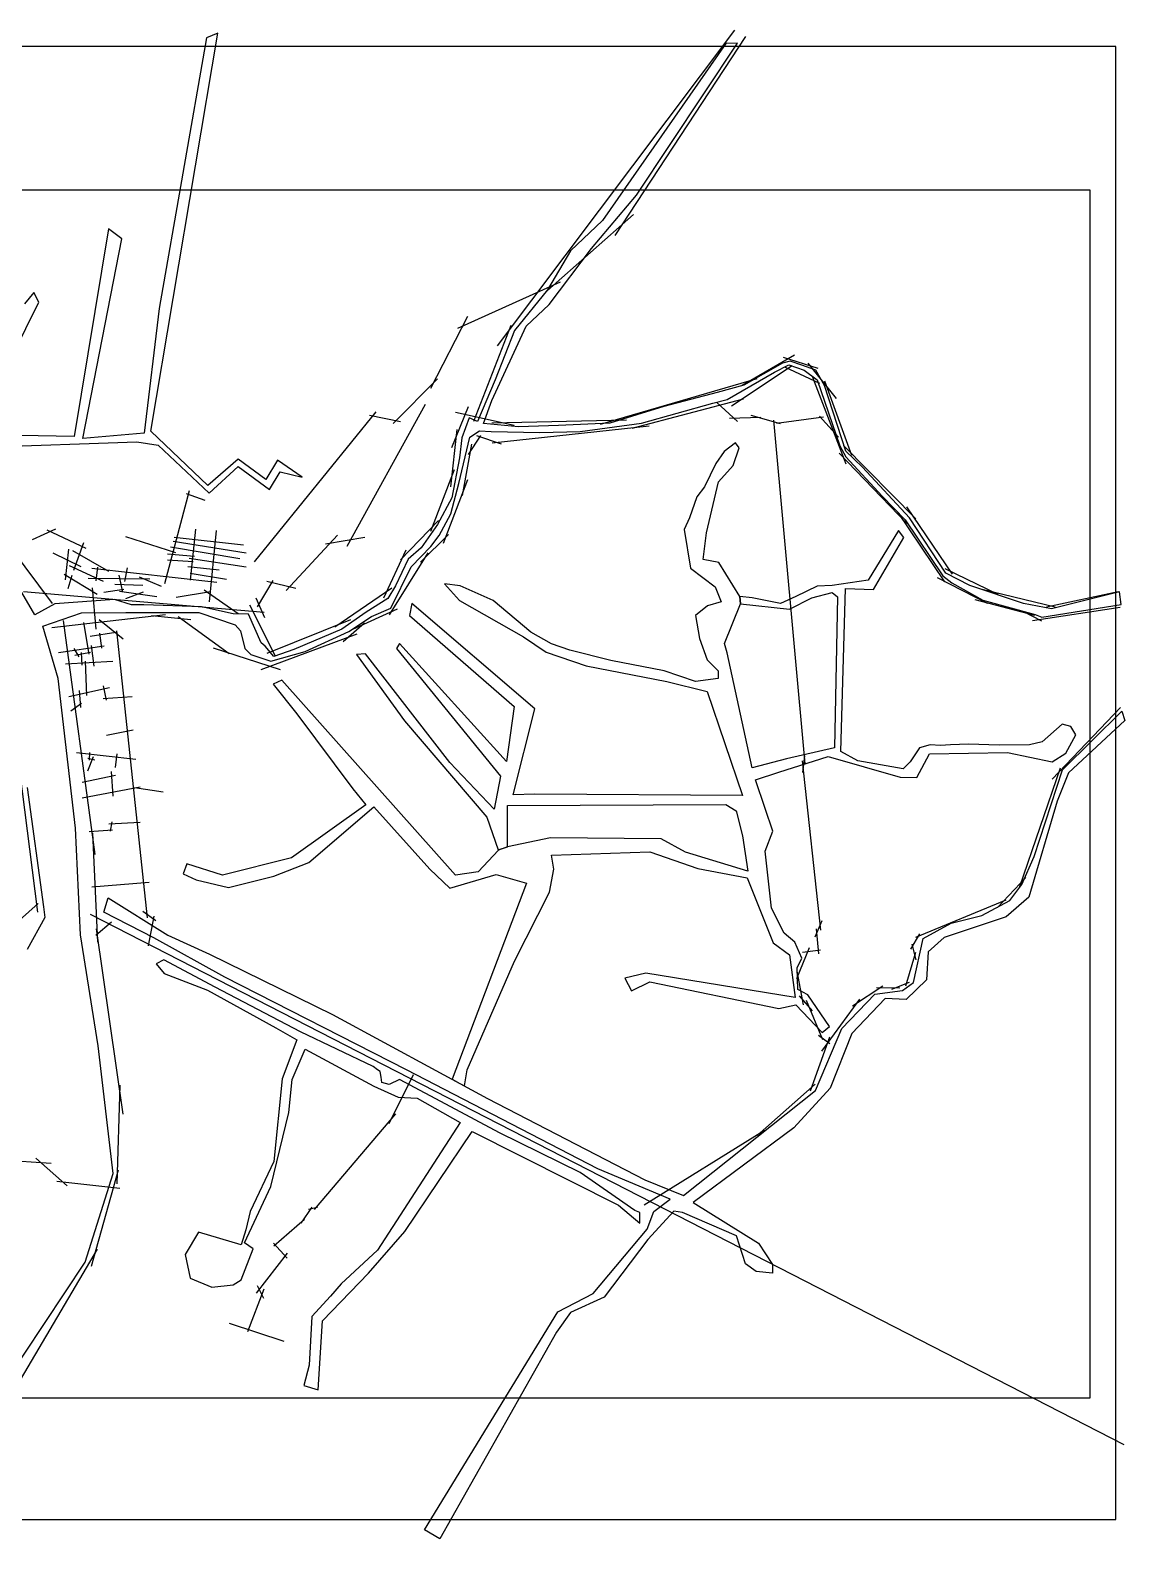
# Model space of a CAD drawing. Header units: metres. Extents: x 377 to 7748, y 902 to 5738.
# Drawn here: x 4458 to 7748, y 978 to 5512 of the extents above; entities that cross this region are included whole.
import ezdxf

# ---------------------------------------------------------------- set-up
doc = ezdxf.new("R2010")
doc.units = ezdxf.units.M
doc.header["$MEASUREMENT"] = 0
doc.header["$XCLIPFRAME"] = 0
for name, color, linetype in [('图框', 6, 'Continuous'), ('底图', 73, 'Continuous'), ('水网', 141, 'Continuous'), ('路网', 2, 'Continuous')]:
    doc.layers.add(name, color=color, linetype=linetype)
picture_1 = doc.add_image_def('image1.jpg', size_in_pixel=(8192, 4266))

msp = doc.modelspace()

# ---------------------------------------------------------------- linework, layer by layer
at = {"layer": '图框'}
msp.add_lwpolyline([(469.654542356352, 5462.702795038097), (469.654542356352, 1035.860280844639), (7721.105971218801, 1035.860280844639), (7721.105971218801, 5462.702795038096), (469.654542356352, 5462.702795038097)], dxfattribs=at)
at = {"layer": '水网'}
for points in [[(4317.154039559449, 4258.380813030693), (4778.328040220134, 4274.759437720574), (4843.056757820683, 4264.821584223347), (4996.052902887605, 4120.690005280448), (5083.479253113881, 4200.399149624587), (5177.462557087449, 4131.609055247863), (5209.154543094046, 4184.020524934712), (5275.817249348416, 4168.733864928078), (5201.50480661678, 4220.053419670431), (5166.534215052758, 4161.090510055386), (5083.479253113881, 4222.237249559424), (4991.681514600204, 4143.620020159768), (4820.107291021297, 4306.314003942781), (5021.756717491022, 5502.566338058335), (4988.184918705432, 5488.589946141845), (4845.505224260007, 4675.163648117151), (4800.318812796905, 4300.856567986891), (4616.019306763977, 4285.072818837303), (4733.619946398015, 4884.855535215283), (4693.249525710766, 4914.669294662002), (4590.501182867039, 4290.684594157872), (4265.774463418464, 4296.897512102193)], [(4379.064324829378, 1439.980075077321), (4623.458902615006, 1809.1015415617), (4707.840465727116, 2075.846867372536), (4662.684294954233, 2458.921000386065), (4608.785090239019, 2792.813599150519), (4594.420376322465, 3113.16153841401), (4542.317854658992, 3563.736984857388), (4495.590969566576, 3720.768260832105), (4612.372536888288, 3760.260933804238), (4745.323865624611, 3762.056055302972), (4964.85943787676, 3762.004426472639), (5074.198449620337, 3724.838035191104), (5089.979328626767, 3706.817932024562), (5103.505796346552, 3653.884006428409), (5121.541086639627, 3635.863953000626), (5181.283050077269, 3615.591380459679), (5284.856770738959, 3644.359382528906), (5415.481882634776, 3704.50960602543), (5483.633975054574, 3749.906070563717), (5541.563427334506, 3774.874081294889), (5602.900426327717, 3898.579345197257), (5661.965641722898, 3959.864507663552), (5686.954746566276, 3992.776892228111), (5722.622932946484, 4058.479502968686), (5746.567640164285, 4149.620553609348), (5779.634226397146, 4288.610736661831), (5808.139873122447, 4307.978213031645), (5843.486993450962, 4305.699680548285), (5989.902893004881, 4302.48163267356), (6110.766953509359, 4305.899431398604), (6295.483781067654, 4330.963238976816), (6509.846393715299, 4391.344200569612), (6553.174997327208, 4401.597596744737), (6694.563221273594, 4483.624567190709), (6737.891824885505, 4506.409842285568), (6784.641100957087, 4490.460114902037), (6823.408893745277, 4460.839292095857), (6891.293838620622, 4262.77906214456), (6909.893536009011, 4229.899604637496), (7018.740718313842, 4110.970604406378), (7088.132035614632, 4040.20826881528), (7201.298489272595, 3871.940510122462), (7227.767328997259, 3850.497385661336), (7321.481555169565, 3799.033837215873), (7478.864015843341, 3756.147588293622), (7498.894548273471, 3747.570338509169), (7736.578909919917, 3785.36612402874), (7732.28666216231, 3823.963748058762), (7527.689347471024, 3773.214995298054), (7443.274969992898, 3788.939953236215), (7282.31561474051, 3843.262535204405), (7210.062627356238, 3879.715871657696), (7101.281717202393, 4046.496342022248), (6959.469994908809, 4198.981445818143), (6909.393728175375, 4246.156319632624), (6845.783015327295, 4444.024955889843), (6819.551082456834, 4489.666035637754), (6777.489628107986, 4505.030387583675), (6741.759930876987, 4516.7795774146), (6718.694005249243, 4511.356859111482), (6602.750684124273, 4445.347857624394), (6522.698172333214, 4423.205107799571), (6362.140825235372, 4380.727263815555), (6200.521450832952, 4330.522702801201), (6045.843666020956, 4323.744354661052), (5925.424980107666, 4320.11611125282), (5820.497377309657, 4329.515443222059), (5845.237221655145, 4398.599145484601), (5948.385771080415, 4622.640514919607), (6017.925460789061, 4687.001870324093), (6144.592774092977, 4856.181788091613), (6280.067463233398, 5015.832754687719), (6583.345683588908, 5472.404059137465), (6548.842986279021, 5472.386899266115), (6177.959708287613, 4939.774783319045), (6081.628954648506, 4848.278498471962), (6012.651484410773, 4731.828676872159), (5913.530222823087, 4608.906947617469), (5855.331049322966, 4460.549812526915), (5802.354893420968, 4335.303592176897), (5776.985914034623, 4347.231791796242), (5755.31736566365, 4286.475501538975), (5748.602002172993, 4226.834453703486), (5725.339705084363, 4106.747634674117), (5682.271943511267, 4026.29758179751), (5632.594596521464, 3956.266157248603), (5594.248886558809, 3922.460215904663), (5555.903047912346, 3842.077161134476), (5533.346710086131, 3803.763794103841), (5467.396268599783, 3763.035113006591), (5394.278654842172, 3711.189023776809), (5250.594840796926, 3650.188516219969), (5190.213833666727, 3629.07302095482), (5164.551969978289, 3660.74621411378), (5152.47576855225, 3670.549872443146), (5113.982844335812, 3756.52008184891), (5067.942358569998, 3758.028310194095), (4973.267765285855, 3778.4402507337), (4799.672434128442, 3784.473263591957), (4762.689099432144, 3785.22740263393), (4711.365243371488, 3800.309885040821), (4531.731811501085, 3787.489770021086), (4472.105663472873, 3755.062388081395), (4318.821652771585, 4016.31665453624)], [(4405.999385918927, 4535.903781521236), (4484.072097627504, 4693.988026993276), (4469.138086631661, 4723.839239724432), (4441.28937064542, 4689.336010738393)], [(6860.059838216461, 2517.572595117607), (6794.88240024625, 2613.010676500519), (6764.84348618373, 2628.586766337329), (6763.295291527088, 2693.997609526123), (6777.35077830046, 2722.588641095987), (6755.732545290695, 2771.13312133836), (6724.006329396448, 2797.570116535011), (6685.779780621699, 2873.388546047332), (6666.638710536092, 3044.061521838987), (6690.097893820755, 3104.124851726068), (6666.638710536092, 3172.977965108614), (6637.538803254077, 3258.386702113538), (6707.584037786981, 3282.252057133798), (6855.985580796172, 3329.2148633865), (7073.079378166004, 3266.715279415861), (7123.181381657079, 3266.191729253893), (7160.931800415216, 3337.240858521022), (7395.421458334197, 3340.959775684271), (7529.415640490594, 3313.067921829286), (7570.358189300488, 3339.100292233271), (7601.065229591681, 3393.954283087122), (7586.177030024439, 3419.056936634981), (7559.19203962505, 3426.494770961479), (7499.639112672361, 3373.500263558636), (7461.487972597563, 3364.202995519889), (7370.297621564503, 3363.273228925005), (7278.176629374705, 3366.062429232137), (7224.206777259708, 3364.202995519889), (7193.499865652324, 3362.343512068888), (7162.792825361131, 3364.202995519889), (7131.155401280761, 3354.90567774239), (7102.309385935484, 3313.067921829286), (7081.838111530524, 3291.684135705917), (6945.052391955279, 3315.857072397652), (6894.804718415894, 3343.748926252644), (6908.199799987866, 3833.873698113006), (6993.062769151875, 3830.898524591401), (7083.880966669268, 3987.092896231581), (7067.503895671805, 4007.918812450276), (6976.685698154412, 3859.162275136594), (6868.001558209304, 3842.799069461551), (6823.336959507637, 3841.311482700752), (6759.317546948004, 3810.072608372713), (6713.163948132308, 3789.246692154025), (6628.301107652077, 3805.60994756782), (6591.080480050208, 3810.072608372713), (6592.569351480459, 3787.759155131978), (6739.962861773848, 3771.395949456935), (6806.959888510172, 3805.60994756782), (6868.001558209304, 3821.973153242863), (6884.378629206768, 3808.585071350666), (6875.44565799294, 3354.877625083129), (6731.029890559992, 3322.151163994291), (6628.301107652077, 3295.375000209904), (6552.371109701926, 3640.490154840343), (6544.927009918291, 3668.753905385529), (6592.569351480459, 3787.759155131978), (6591.080480050208, 3810.072608372713), (6527.847582804476, 3912.180657143064), (6480.378192253759, 3920.963875122529), (6490.774426823977, 4000.755237632904), (6526.542471823893, 4154.051481086921), (6570.781770605361, 4203.896281667926), (6588.665857447195, 4256.562463532187), (6577.370637932152, 4271.609929853759), (6543.485236754583, 4245.276838921628), (6519.012411269709, 4209.539093973202), (6485.126881408359, 4139.003965026589), (6461.595249150879, 4109.849492811197), (6439.946260715719, 4045.897686336378), (6423.944817696202, 4011.100352076952), (6442.36294225935, 3894.807804428521), (6516.441051812581, 3838.918551075025), (6534.582634914754, 3793.602961756515), (6493.76400859296, 3781.518781393498), (6457.480971072422, 3752.818921422106), (6469.57531691261, 3683.33497137756), (6492.270504546351, 3619.437977013557), (6525.529987777815, 3586.206518319312), (6525.529987777815, 3563.548723660061), (6457.499115486571, 3554.485575953105), (6363.767645686632, 3586.206518319312), (6203.517209423793, 3617.927410946766), (6079.549810681492, 3648.137836984941), (6025.125061374972, 3667.77459898813), (5963.141426345711, 3702.516574010406), (5849.756596299062, 3797.679301631521), (5749.97801792092, 3841.484374621992), (5703.112283020949, 3847.526489672884), (5748.466240776383, 3797.679301631521), (5940.464511809899, 3688.92187731935), (6008.495384101145, 3642.095771672809), (6129.439099870563, 3601.311731338407), (6371.326660093153, 3554.485575953105), (6492.270504546351, 3524.27519965369), (6598.973557571095, 3211.372853962872), (5974.903639328404, 3216.206565899084), (5909.593914423837, 3213.789709930978), (5974.903639328404, 3472.390712103079), (5604.815627148491, 3788.995710383424), (5597.918562148785, 3752.715216112614), (5913.075454315374, 3479.683110302504), (5889.272041897057, 3314.151480662513), (5567.450230284826, 3668.998023207584), (5558.881048140407, 3653.776719928377), (5871.123123818979, 3269.978191649891), (5852.842047490325, 3171.039745204413), (5718.781335815379, 3311.075735373139), (5465.860684954416, 3637.02833731487), (5438.439199145243, 3635.50618211757), (5583.163807669975, 3436.107183768058), (5829.957308636455, 3146.902471201836), (5864.995973924465, 3047.964024756351), (5892.417459733639, 3057.096806723879), (5892.417459733639, 3181.911493613399), (6549.010146519984, 3184.955754269235), (6579.478478383942, 3165.168035136885), (6599.282913398084, 3090.583673938141), (6614.517143671953, 2984.034600722429), (6427.136819064151, 3041.875553183425), (6354.012771117123, 3081.450891970613), (6021.907837984531, 3084.495152626456), (5892.417459733639, 3057.096806723879), (5865.177993938083, 3047.450056052889), (5804.134847580251, 2982.608640282233), (5736.589370538364, 2971.871833122481), (5214.49929555587, 3558.151670555839), (5188.402223295533, 3545.881019590757), (5259.017966841668, 3456.918974179608), (5427.881852472085, 3231.446123302318), (5467.189988487196, 3183.697015531921), (5242.885909777047, 3024.49837319697), (5035.59794575689, 2971.947336556441), (4928.860148109321, 3005.950939722883), (4918.031664694339, 2976.584232229027), (4956.704874898132, 2958.03679875494), (5054.161096949421, 2934.85251934702), (5190.290400520753, 2968.856122513469), (5295.481290349562, 3010.587785656717), (5490.393863135977, 3177.514537707226), (5659.008616952313, 2990.494770030528), (5719.430288159609, 2932.9596611897), (5858.653407368401, 2974.691324332955), (5949.921998144739, 2948.415830882062), (5726.076548455953, 2359.444430322648), (5748.832034331619, 2346.337607901884), (5763.015761734982, 2338.663825431381), (5771.586470962764, 2387.133200830562), (5913.311975118209, 2713.604926184839), (6018.867168751603, 2921.44578542075), (6031.433526727138, 2990.502429799192), (6025.150283397466, 3032.878060636438), (6320.459888848418, 3042.294850909573), (6464.973069909058, 2992.071886554921), (6612.627808292629, 2963.821465996756), (6691.167513468826, 2769.207385862304), (6739.862231051432, 2733.109631786734), (6757.140989353269, 2604.413232780506), (6307.893530872884, 2678.178247426135), (6245.061612311372, 2662.483530652564), (6265.482056619949, 2624.816319821264), (6320.459888848418, 2651.4972836237), (6708.446271770693, 2571.454392216394), (6758.71170367286, 2582.440688984018), (6838.114104965585, 2499.66027583868), (6860.059838216461, 2517.572595117607)], [(4691.874153381795, 2904.189619831413), (4871.830195509392, 2792.206438137102), (4996.536496563901, 2734.637606418663), (5366.111060428637, 2553.400068784656), (5832.37540570175, 2301.138370739805), (6305.06570462574, 2056.501425272319), (6421.122782219521, 2009.710932576185), (6818.615422632371, 2325.27768403144), (6897.698173395038, 2511.672036570708), (6997.079247551242, 2614.973069440894), (7079.629640356317, 2625.383242179815), (7112.611166605114, 2649.603082519927), (7142.265187456913, 2781.732251617214), (7226.418465528637, 2828.177706552226), (7317.979554555698, 2850.98899501728), (7402.132961311203, 2896.63360621698), (7438.198651913379, 2943.879805409786), (7475.065785148879, 3028.762825053025), (7560.612837331311, 3288.490708516183), (7738.935367450671, 3465.371479160123), (7747.980679611676, 3436.967266363616), (7578.7035903371, 3279.453027053089), (7545.106569529045, 3194.240388663566), (7459.285420877598, 2906.026074237671), (7390.923831250518, 2846.666846202468), (7204.557406210428, 2784.868230541979), (7156.721009495581, 2741.691954924449), (7151.472512507345, 2657.786500822091), (7091.11441109149, 2598.790415455762), (7028.132061181503, 2601.412493537515), (6927.025080057093, 2496.279184316707), (6862.73067024193, 2332.401268887734), (6752.734341707895, 2212.9491164047), (6450.419062139961, 1988.501928446851), (6646.490432439692, 1866.402231638189), (6688.63964913215, 1801.91568378095), (6688.63964913215, 1775.594629628147), (6639.904524840037, 1780.858830510959), (6608.292580149748, 1804.547759352979), (6580.632128545753, 1888.775072955439), (6418.620912008046, 1958.52582169549), (6392.277538976952, 1962.473984792283), (6314.564884507941, 1876.930633403812), (6182.719206880428, 1704.081139320529), (6081.561009608297, 1657.756101917548), (6039.411664232058, 1598.796972448072), (5689.57281823855, 977.6205221952114), (5643.208564061438, 1004.994396629081), (6043.626573032932, 1659.86179221842), (6150.097609187419, 1715.2825064758), (6311.891736174294, 1907.852622107493), (6332.630544175045, 1961.728152122821), (6381.577739350206, 1998.467934080851), (6164.203411322, 2089.786054698387), (5588.610091640759, 2387.320616469006), (5042.931377482601, 2665.509984833203), (4829.750725430175, 2783.991535201407), (4679.191851313022, 2861.204241565364), (4691.874153381795, 2904.189619831413)], [(4448.514064570044, 3236.159467445258), (4498.147916439396, 2876.873641311337), (4501.478124195942, 2844.708581578969), (4449.304955132742, 2748.825785964808)], [(6275.553949558446, 1964.055979032193), (6110.881739448494, 2078.594386600839), (5868.436978422687, 2197.669121391584), (5722.689205097442, 2275.636314968819), (5567.681989787495, 2358.149432031082), (5537.282117698895, 2342.926387895357), (5515.271399134916, 2349.39466462093), (5512.681895263638, 2364.918528762319), (5510.092391392362, 2381.736097987574), (5502.323879778531, 2387.557522171221), (5488.728952283389, 2397.259962128963), (5270.350504655304, 2501.895237170422), (5013.471926518658, 2635.400578211608), (4859.13772742133, 2718.194619776514), (4836.350144827623, 2705.775498620147), (4860.173503233091, 2676.797598994061), (4990.684343924921, 2627.121213846127), (5195.772844636027, 2513.27944399845), (5258.956584674655, 2477.057044596455), (5215.054694786028, 2360.253431214195), (5190.195431885019, 2111.871405996994), (5118.932408883906, 1961.186347836832), (5105.674246862618, 1906.542304278598), (5091.731358404009, 1860.769217868146), (4963.631279801543, 1899.00056568758), (4923.704046081082, 1832.511286757595), (4938.676662213431, 1761.035349211925), (5003.558513522002, 1734.439637639931), (5068.440364830575, 1741.088565532933), (5091.731358404009, 1756.048640857487), (5128.331344095059, 1849.133631359473), (5101.713102492213, 1867.418145761148), (5181.567698616913, 2036.965782163235), (5234.896448098763, 2258.609494790544), (5244.878192186996, 2358.343363446766), (5284.805554591236, 2449.766134410187), (5491.096476619889, 2338.396629506526), (5564.296576685796, 2305.151990041537), (5620.860179237061, 2301.827501225656), (5750.623881854234, 2228.689344141429), (5501.439307417983, 1845.445303532113), (5392.304774213961, 1744.381619454041), (5360.362884290575, 1707.147633200999), (5304.464705608435, 1645.977516480911), (5296.479233127582, 1499.701152573703), (5280.508416849654, 1438.531035853615), (5323.097474730399, 1425.233180067618), (5336.406595531822, 1632.679660694914), (5474.821194498946, 1776.29644349718), (5583.955727702967, 1901.296258042297), (5786.253977833112, 2201.827679432812), (6225.917582498602, 1980.748153532397), (6290.24712298796, 1926.340120378736), (6290.24712298796, 1958.793416211105), (6275.553949558446, 1964.055979032193)]]:
    msp.add_lwpolyline(points, dxfattribs=at)
at = {"layer": '路网'}
for p, q in [((5862.794580358604, 4563.519784226854), (6575.335761188296, 5511.94473001064)), ((6215.97341407658, 4895.318878686026), (6608.657913424628, 5492.975462133777)), ((6012.870890269755, 4729.808736189297), (6271.675993400568, 4957.761660995544)), ((5743.130238812126, 4616.199097123106), (6051.612302881345, 4755.791218619459)), ((5662.423627325334, 4435.748227678508), (5773.380322971206, 4652.256413588787)), ((5791.567331450613, 4336.463599480477), (5903.865555589175, 4625.447869873235)), ((6598.263995162589, 4444.769047702786), (6754.682099527098, 4535.770979038578)), ((6565.575739267252, 4382.736063016724), (6748.164909070358, 4504.035811387708)), ((6721.022538397926, 4528.846896338815), (6824.971243618609, 4496.204891660294)), ((6724.855642398994, 4500.15419874851), (6830.718390286347, 4450.663936031327)), ((6795.271668705741, 4511.04216199246), (6880.410664595605, 4405.202960324503)), ((5548.43707188472, 4329.33409571203), (5682.590307203441, 4464.382034579866)), ((6172.569273080939, 4328.049144649486), (6642.813550557562, 4464.552041653172)), ((6809.351605398872, 4469.101496589988), (6909.387165302177, 4208.064439289366)), ((6844.935375214001, 4457.531764196304), (6926.114384887537, 4234.972659475046)), ((6267.411798708781, 4315.778593161922), (6601.510944508132, 4404.084833054781)), ((5132.452185046684, 3914.407162886026), (5497.65111405903, 4364.353463785163)), ((5410.285888632177, 3961.363783032379), (5646.030213486753, 4387.513619895668)), ((5477.455480328558, 4354.852615011761), (5570.991994189274, 4336.293691884683)), ((5724.901022050151, 4258.088995740152), (5775.399628976651, 4380.896972456321)), ((5735.984556733514, 4363.658613342187), (5912.202334811968, 4325.081680635295)), ((6522.103653231432, 4393.318978460622), (6583.783079785236, 4336.093642601816)), ((6624.063550504478, 4354.959155430434), (6712.359545771848, 4330.039192339056)), ((5722.042569061392, 4139.089018302001), (5741.098707846774, 4311.400985632441)), ((5845.873176936759, 4332.005763335066), (6249.788296538173, 4340.90810563886)), ((5846.53165188132, 4272.162875621441), (6317.915038251667, 4322.571415280516)), ((6559.866554317036, 4346.155246127834), (6654.273871372949, 4348.670634574642)), ((6786.771461071825, 3306.706931603745), (6693.420637917589, 4339.838672612779)), ((6701.458870751608, 4330.534242192952), (6842.423982402194, 4349.34673350602)), ((6830.036880943691, 4351.822032514246), (6887.512980237573, 4288.948761258143)), ((5757.712943066028, 4113.052569319902), (5785.041133128718, 4267.21541114671)), ((5775.328852893115, 4236.890436749898), (5812.356583496352, 4293.294834415333)), ((5799.609424798313, 4293.294834415333), (5873.664757321006, 4268.428390227076)), ((6902.354724957229, 4263.658095206738), (7120.218823483622, 4042.971604968479)), ((6889.272859725898, 4240.736287222411), (7093.228685732698, 4029.189542377731)), ((5662.015957084106, 4005.80904357128), (5733.476252332621, 4191.449008374788)), ((4862.4172337653, 3848.596668780323), (4936.675757989665, 4128.798914923805)), ((5700.018982118606, 3969.693731714295), (5772.888236164872, 4161.572478616043)), ((4282.610935540055, 4111.650831654631), (4524.078214510169, 3788.448981960435)), ((4926.429440032778, 4119.708709332742), (4982.430951796908, 4099.401021228965)), ((5570.5056981534, 3919.829135107786), (5684.8422734981, 4037.877112726426)), ((7066.061607772922, 4062.593843254457), (7206.20983473555, 3854.375665803774)), ((7091.821528508008, 4079.164161115936), (7228.650228468556, 3876.977454622029)), ((4464.767856498365, 3980.911562398309), (4535.000251039251, 4013.168539354636)), ((4508.379950495815, 4010.338951176382), (4625.622720514686, 3955.445517487788)), ((4744.524481931875, 3990.447775428322), (4894.58367689923, 3941.775665534078)), ((4939.652600063622, 3858.816938942924), (4955.34018332357, 4011.729398143688)), ((4997.061269052443, 3794.130988406665), (5018.320860344306, 4008.181134657593)), ((5227.692343580275, 3827.930364234613), (5381.962972886191, 3993.824390462112)), ((5630.741936021805, 3913.398311666642), (5715.194275217451, 3995.773204721678)), ((4563.904045405478, 3859.418230782947), (4574.523803715914, 3952.086311019142)), ((4584.946547146508, 3948.489054856859), (4693.011589386268, 3885.830704772125)), ((4589.425901132286, 3888.627962757972), (4619.66170139084, 3971.985942355983)), ((4880.038162260142, 3958.807658543134), (5088.161026698566, 3923.627335850571)), ((4888.056320423203, 3976.572005018352), (5107.334782466409, 3941.39168232579)), ((4891.193759864924, 3987.718211891501), (5098.619415538531, 3965.425748406451)), ((5345.309840790578, 3968.022360244344), (5463.599582110794, 3987.998091880232)), ((5520.959865995217, 3805.589156767164), (5587.656287402147, 3950.293129331949)), ((4526.380624849815, 3941.121750088569), (4610.631187865481, 3900.093144283288)), ((4574.86790416573, 3902.614202948462), (4677.333786094241, 3856.179889495143)), ((4870.625586567417, 3937.908477134573), (4952.201328360184, 3931.290387271256)), ((4870.625586567417, 3920.492500917229), (4947.320738322625, 3914.571052092157)), ((4931.634441900562, 3900.267030979681), (5026.108931893948, 3890.165735925148)), ((4936.165012034035, 3924.672297407938), (5106.637573701592, 3898.896628731665)), ((5537.865312627313, 3754.598972077307), (5653.87336169777, 3941.132642876473)), ((4559.656064871029, 3876.749302941149), (4659.482384934614, 3817.328548062855)), ((4572.399877790594, 3834.305927916118), (4583.727654304064, 3874.273407067827)), ((4631.979957022617, 3864.571663452691), (4817.874241243524, 3862.893278817923)), ((4643.280066521605, 3894.892509532627), (5019.411069398484, 3852.953933157973)), ((4656.056693807186, 3856.739351040065), (4661.095950955671, 3897.579148521683)), ((4724.732143193832, 3874.311109046052), (4735.351901504298, 3822.362160065663)), ((4742.844643759862, 3855.061016144057), (4750.683545405889, 3896.460275170597)), ((4785.398828333971, 3868.487794789624), (4852.0296210089, 3840.515314408651)), ((4938.606658232602, 3880.41276138973), (5047.723047022476, 3862.30014413414)), ((5141.223272054922, 3779.07551414513), (5188.575302990735, 3857.757553145864)), ((5169.531517849041, 3856.214756364185), (5256.515324527455, 3835.130049389962)), ((7183.973018755613, 3866.848504818293), (7333.733023915236, 3789.481309873387)), ((7206.827774286823, 3894.10917383997), (7365.906802025071, 3817.333273244818)), ((4437.514431716642, 3824.86605885948), (5160.801867020637, 3762.377069244205)), ((4644.182268561155, 3835.56978974546), (4654.78426850881, 3711.34326366397)), ((4679.660002934717, 3822.633982375672), (4739.838976517349, 3832.183724347735)), ((4712.227424752869, 3847.392642676314), (4796.12397866702, 3843.855669888188)), ((4726.38727407853, 3825.817213120107), (4838.603269276354, 3809.900959920407)), ((4745.502864774084, 3803.888140997719), (4798.601913693856, 3824.048751595416)), ((4896.263386387466, 3807.507779600892), (4999.849074641446, 3824.850739322151)), ((5083.18984327407, 3758.183644333927), (4981.25285171534, 3828.98905368906)), ((5373.414637515467, 3718.373041223531), (5544.780007305991, 3836.053150991335)), ((7319.631082294304, 3832.064351329616), (7538.245021254901, 3778.33306371118)), ((7512.136110086022, 3779.111773699384), (7727.632555592106, 3825.055911697047)), ((5116.760612589336, 3785.137773392824), (5194.212425019534, 3631.882415197514)), ((5162.840475594363, 3746.162781409264), (5137.105648197962, 3804.788611464399)), ((5427.990976324537, 3711.264129300711), (5561.960579877399, 3772.895921168369)), ((7297.644041547378, 3801.093369949747), (7476.253793882148, 3753.422899155041)), ((7441.388208289339, 3765.64609934541), (7497.050766955188, 3736.310379097508)), ((7470.136938690703, 3737.532709064297), (7734.381505551486, 3777.869299535785)), ((4522.742219420382, 3717.121265912269), (4864.894911424578, 3755.641098525491)), ((4557.315950181393, 3737.675807469765), (4652.061062181513, 3034.761020781)), ((4618.008500762981, 3731.3505794109), (4634.203484200058, 3636.129756920971)), ((4664.779267027217, 3740.344092857289), (4736.951440992444, 3682.57551028853)), ((4822.487297685293, 3752.752122270722), (4941.035950787482, 3741.196167512877)), ((4902.483574660873, 3749.863146015945), (5055.729494960804, 3638.155566777226)), ((5169.913837383967, 3639.469316580391), (5422.011812786543, 3741.13374537215)), ((5399.076629887684, 3674.670280857332), (5462.6881148385, 3730.524070476699)), ((4638.24505593811, 3691.059251208783), (4715.27504291039, 3702.708814308338)), ((4665.849658778024, 3699.871964271479), (4672.297488672863, 3654.289078869901)), ((4717.014332992578, 3706.87816565996), (4809.769350207178, 2844.261977274924)), ((5152.341165309742, 3589.926579473991), (5440.520530736655, 3697.782190373022)), ((4377.63477662555, 3665.07995205911), (4479.468306418509, 2861.478351858219)), ((4543.26226498108, 3641.108656290475), (4680.296859002846, 3661.646485625439)), ((4588.732810248679, 3653.24461470011), (4603.682134615315, 3628.35031680762)), ((4592.470173511276, 3633.329166438365), (4639.186506533093, 3642.664534365394)), ((4610.845317689149, 3641.730987624942), (4613.336764513777, 3603.767134843613)), ((4641.678082041472, 3662.579982627133), (4649.152679882915, 3600.344163287787)), ((5007.769561809226, 3655.410339681345), (5209.205887925548, 3590.88957155891)), ((4564.128984667361, 3607.501272066671), (4706.146601022163, 3615.591977324766)), ((4623.325071475206, 3615.193271444252), (4626.764145716617, 3512.73506182075)), ((4573.928512511396, 3508.986550096757), (4696.169489550316, 3536.787730196731)), ((4677.098680813069, 3540.848601318132), (4685.852524193673, 3498.678292072051)), ((4604.748022433545, 3527.676335894947), (4609.141673016304, 3476.250738121497)), ((4677.098680813069, 3503.6762413857), (4764.011711407948, 3508.986550096757)), ((4612.593873004109, 3488.166403573938), (4580.58262251885, 3465.589334918194)), ((7529.984937569882, 3261.020937757763), (7735.198004188045, 3476.312613135888)), ((4686.972973938099, 3393.468086732072), (4767.001164493151, 3409.146588670679)), ((4597.230958941974, 3340.958731170366), (4775.803650345711, 3320.890236751643)), ((4647.479790635465, 3327.648540172493), (4629.817683328379, 3285.135083238078)), ((4630.821288193052, 3324.239445730025), (4651.895317462243, 3319.025530731095)), ((4636.641655936342, 3341.084421010695), (4634.835321600433, 3318.223393788088)), ((4718.685549350804, 3336.56873869025), (4713.350319489284, 3295.490990992512)), ((6834.58997074014, 2807.274595781819), (6779.338556777801, 3316.072839127905)), ((6779.930759571406, 3281.265656594478), (6786.391457845079, 3331.00899011008)), ((4613.864368045674, 3251.904669057746), (4714.605629843834, 3272.60031947041)), ((4701.460580872459, 3283.994374572431), (4706.481950974382, 3209.239111002739)), ((7432.448802886066, 2938.715430213379), (7554.237327725452, 3294.572913005657)), ((4614.590788030414, 3204.222012267434), (4788.832497856288, 3237.335042979954)), ((4771.257638157636, 3235.328183590326), (4857.625178174057, 3222.785362143935)), ((4694.242707188619, 3126.53768300439), (4788.406425833324, 3131.480770468457)), ((4699.451054834876, 3104.730669793025), (4704.535351309284, 3132.73284421226)), ((4635.710757412016, 3103.987224583929), (4705.651425804914, 3108.571645867305)), ((4644.81759301661, 3098.6543046678), (4659.936252655811, 2770.742672091598)), ((4643.647072685737, 2936.979000448555), (4815.955565960496, 2951.631143125116)), ((7365.040374078671, 2875.368596246641), (7450.302906405268, 2965.656030330225)), ((4308.631312262587, 2732.730771670475), (4481.673303130432, 2886.738727006275)), ((4796.127453129302, 2864.055515841908), (4835.986613125773, 2835.792262684299)), ((7119.789791733521, 2786.306327239021), (7391.72604598655, 2897.670460356865)), ((4638.619654445763, 2855.062648999374), (7744.821106558375, 1260.908909028396)), ((4654.98205549136, 2792.338146367096), (4701.848305126506, 2832.190579772592)), ((4829.557699747791, 2849.281562948105), (4812.199672232353, 2759.995469531518)), ((6816.864293641643, 2786.926072158094), (6838.738607390027, 2835.536406515465)), ((4656.514035990666, 2810.907514633262), (4736.438507412414, 2253.806670622769)), ((6828.53385429675, 2736.190699123159), (6821.74539841435, 2810.801819773471)), ((7104.418899276527, 2749.876069569225), (7131.943460800103, 2795.949677552795)), ((6762.53399823571, 2661.579528734095), (6799.871084665968, 2754.65506887214)), ((6779.128158783976, 2740.712549049538), (6833.436706629697, 2747.495423416614)), ((7089.720636980783, 2639.348343398342), (7119.789791733521, 2740.58989327342)), ((7121.219597304968, 2717.731651421236), (7108.350961110787, 2764.876781458705)), ((6782.150940970372, 2582.613779860287), (6763.288213918743, 2683.435335666611)), ((6929.183879289048, 2579.2951602178), (7020.336654655927, 2639.298007775702)), ((7001.748538808461, 2634.297770479214), (7071.811070748838, 2633.226298164074)), ((7047.861216179502, 2629.297533182719), (7101.159338919737, 2651.134638342403)), ((6768.950944021402, 2609.368257546383), (6808.550934868283, 2564.903051765709)), ((6840.385373828467, 2476.879875142062), (6791.579473452817, 2595.802608289734)), ((6837.282936377189, 2443.773807855607), (6951.587984193728, 2599.80359394705)), ((6803.192284557299, 2323.917279273694), (6861.723590914976, 2485.894378344136)), ((6861.599668426876, 2464.956947831015), (6827.273782642063, 2490.569224688734)), ((5609.277608822828, 2371.890012498028), (5535.439108483348, 2224.554610965061)), ((4727.878719184519, 2340.909729970495), (4718.347497039037, 2044.630176530373)), ((6642.550906945719, 2189.517336939214), (6817.247771330674, 2344.612581515052)), ((5312.507442375063, 1967.77922015007), (5556.955681300372, 2255.021241343377)), ((6302.930197159469, 1981.017588382041), (6665.031063969276, 2205.365845951128)), ((4371.542460376259, 2116.798425481997), (4520.747363334696, 2106.310463686648)), ((4474.463536525262, 2121.72535021024), (4569.467174255987, 2038.971746255222)), ((4537.799252117809, 2052.764005291261), (4726.994404191558, 2031.669947430623)), ((4722.599209403328, 2085.658583380624), (4640.831471398473, 1795.686451524161)), ((5304.548864805955, 1974.804471482697), (5271.006791975466, 1926.057305803304)), ((5321.489313428436, 1973.111861563273), (5294.384647105966, 1967.695509821118)), ((5189.783257711184, 1857.802151764023), (5282.325689307559, 1938.327359903291)), ((5188.928926040884, 1866.146524685624), (5230.698139506596, 1821.416310804721)), ((4659.464626571833, 1848.567604298551), (4384.266366970056, 1381.859192888827)), ((5137.805816689943, 1715.665693863964), (5231.574476104696, 1836.201803090284)), ((5159.740097083675, 1727.719284891093), (5110.936513016204, 1599.512713169213)), ((5140.547682166507, 1738.677131089396), (5159.191646778083, 1701.420513701669)), ((5055.552683435729, 1625.811484358637), (5220.607400249718, 1571.570274997801))]:
    msp.add_line(p, q, dxfattribs=at)

# ---------------------------------------------------------------- pictures from other files: only their frames are drawn
at = {"layer": '底图'}
image = msp.add_image(picture_1, insert=(669.1837826534456, 1400.692247318798), size_in_units=(6973.641897904299, 3631.5376387279957), dxfattribs=at)
image.set_boundary_path([(-0.5, -0.5), (8191.500000000001, 4265.5)])
image.dxf.clipping = 0

doc.saveas('drawing.dxf')
